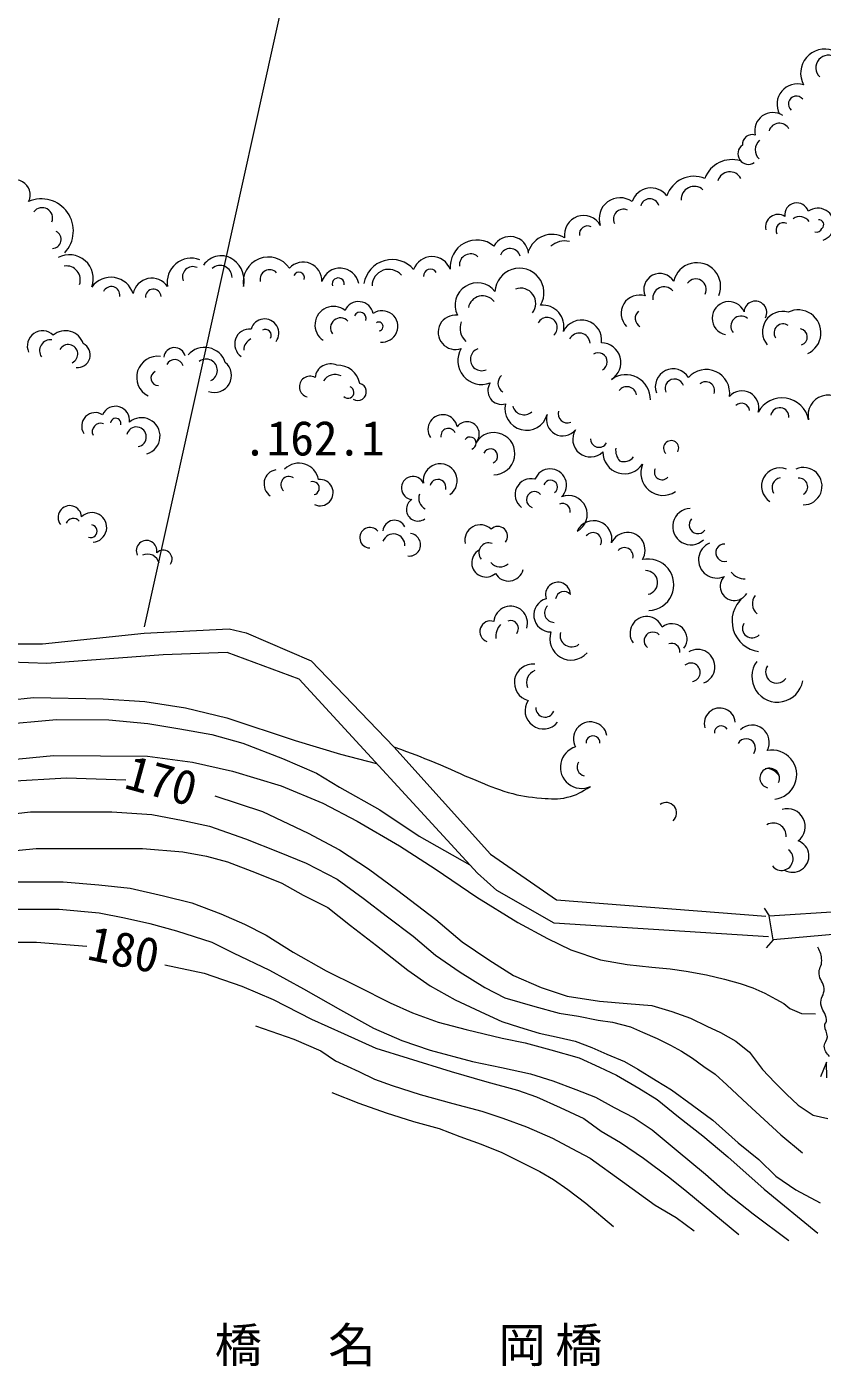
# Model space of a CAD drawing. Units: millimetres, scale not verified. Extents: x 40000 to 680000, y 20000 to 380000.
# Drawn here: x 208035 to 250080, y 249685 to 320474 of the extents above; entities that cross this region are included whole.
import ezdxf
from ezdxf.enums import TextEntityAlignment as Align

# ---------------------------------------------------------------- set-up
doc = ezdxf.new("R2010")
doc.units = ezdxf.units.MM
doc.header["$LTSCALE"] = 1000
for name, color, linetype, lineweight in [('M-BGD', 7, 'Continuous', 13), ('M-STR-HTXT', 7, 'Continuous', 13), ('M-STR-STR1', 1, 'Continuous', 13)]:
    doc.layers.add(name, color=color, linetype=linetype, lineweight=lineweight)
doc.styles.add('ＭＳ ゴシック', font='')
doc.styles.get('ＭＳ ゴシック').set_extended_font_data('MS Gothic')

msp = doc.modelspace()

# ---------------------------------------------------------------- linework, layer by layer
at = {"layer": 'M-BGD'}
for points in [[(199769, 288227), (206200, 287855), (208863, 287855), (214239, 288433), (218735, 288659)], [(218735, 288659), (219626, 288450), (223067, 286967), (227438, 282421), (232538, 276743), (236029, 274332), (247107, 273478)], [(218635, 287403), (215243, 287277), (209089, 286825), (206175, 286925), (199694, 287197)], [(247233, 272373), (235904, 273101), (232889, 274834), (231859, 275739), (222439, 285988), (218635, 287403)], [(207076, 284891), (208387, 285018), (212081, 284959), (214283, 284811), (216426, 284486), (218612, 283954)], [(206470, 283575), (209613, 283865), (212377, 283850), (214431, 283644), (216130, 283378), (217815, 283067), (219455, 282609)], [(218612, 283954), (222224, 282754), (224610, 282025), (226522, 281546)], [(219455, 282609), (221546, 281799), (223354, 281021), (224560, 280292), (226695, 279086), (228780, 277705), (231454, 276180)], [(207085, 281734), (209451, 281959), (214416, 281929), (216795, 281604), (218908, 281131)], [(218908, 281131), (221475, 280350), (223686, 279446), (225494, 278491), (227730, 277185), (229614, 275979), (231825, 274472), (233985, 273140), (235568, 272286), (236799, 271683), (238356, 271156)], [(190496, 280002), (193473, 279552), (195131, 279476), (197919, 279577), (201436, 279878), (204476, 280381), (207113, 280607), (210128, 280783), (213268, 280682)], [(217983, 279822), (220496, 278993), (222907, 277863), (224565, 276984), (226097, 275979), (227655, 274823), (229664, 273291), (231046, 272110), (232453, 271156), (233759, 270327), (235216, 269699), (236598, 269247), (238306, 268970)], [(202778, 278151), (205121, 278634), (208224, 278989), (212524, 278989), (214638, 278841), (216293, 278531), (217696, 278220)], [(217696, 278220), (219591, 277562), (221375, 276858), (222807, 276280), (224439, 275426), (225821, 274421), (227102, 273442), (228459, 272412), (229639, 271407), (230946, 270503), (232252, 269699), (233307, 269146), (234889, 268694), (236171, 268342)], [(204004, 276599), (208523, 277040), (214150, 277040), (216285, 276864), (217542, 276638), (218647, 276337), (220154, 275759), (221511, 275206), (222641, 274578), (223947, 273925), (225153, 272971)], [(202940, 275122), (206514, 275282), (209955, 275282), (211839, 275131), (213497, 274955), (215256, 274553), (216763, 274176), (218295, 273599), (219551, 273046), (220682, 272468), (222113, 271564)], [(200878, 273418), (204587, 273773), (206212, 273832), (209744, 273832), (211857, 273640), (213202, 273374), (214546, 273079), (215950, 272694), (217812, 272089), (218950, 271527), (220871, 270611), (222659, 269621)], [(225153, 272971), (226521, 271922), (228176, 270622), (229358, 269795), (230673, 269056), (232269, 268302)], [(205414, 272103), (208547, 272089), (211207, 271882)], [(222113, 271564), (223861, 270578), (225501, 269765), (227245, 268893), (228427, 268361), (229772, 267874), (231264, 267475), (233156, 267031)], [(238356, 271156), (239775, 270915), (241075, 270767), (242036, 270693), (242893, 270560), (243957, 270368), (244917, 270132), (245745, 269910), (246410, 269688), (247045, 269407), (247621, 269082), (248050, 268861), (248375, 268595), (248981, 268329), (249719, 268314)], [(215332, 270897), (217415, 270454), (219396, 269774), (221051, 269065), (223090, 268030), (224819, 267247), (226488, 266494), (228188, 265962), (230463, 265267), (232355, 264706)], [(222659, 269621), (224612, 268518), (226355, 267557), (227863, 266892), (229355, 266390), (231601, 265784)], [(232269, 268302), (233144, 267907), (234075, 267597), (235110, 267286), (236174, 267050), (237016, 266858), (237902, 266533), (238700, 266178), (239631, 265794), (240326, 265380), (241301, 264789), (242114, 264287), (243222, 263474), (244301, 262691), (245631, 261494), (246724, 260607), (247636, 259724), (248685, 259015), (249971, 258321)], [(236171, 268342), (237190, 268182), (238240, 267976), (238993, 267872), (239954, 267621), (240574, 267340), (241357, 267000), (242067, 266660), (242643, 266335), (243219, 265966), (243825, 265523), (244416, 265124), (245037, 264562), (246130, 263543), (247889, 261917), (249041, 260957)], [(238306, 268970), (239776, 268847), (241077, 268744), (242126, 268434), (243116, 268079), (243973, 267665), (244697, 267325), (245510, 266867), (246234, 266276), (246928, 265375), (247578, 264680), (248199, 264060), (248805, 263483), (249603, 262952), (250371, 262774)], [(220132, 267666), (222142, 266963), (223574, 266360), (224352, 265832), (225583, 265255), (226412, 264853), (227342, 264526), (228824, 264049), (230557, 263572), (232089, 263170), (233195, 262793), (234451, 262341), (235832, 261738), (236837, 261185), (237817, 260683), (239525, 259452), (241258, 258196), (242364, 257543), (243318, 256839)], [(233156, 267031), (234385, 266773), (235730, 266404), (237237, 265975), (238316, 265488), (239202, 265074), (240384, 264380), (241360, 263774), (242483, 262872), (243768, 261868), (245083, 260759), (247019, 259045), (249846, 256709)], [(231601, 265784), (233130, 265475), (234667, 265136), (235834, 264766), (237061, 264308), (238095, 263909), (239085, 263362), (240149, 262816), (241095, 262180), (242366, 261116), (243910, 259828), (245092, 258794), (246437, 257730), (248313, 256326)], [(250328, 264921), (250314, 265758), (249983, 264984)], [(224153, 264154), (225586, 263592), (227034, 263075), (228468, 262617), (229827, 262248), (230920, 261834), (232058, 261420), (233137, 260977), (234201, 260445), (235147, 259972), (235885, 259558), (236639, 259026), (237585, 258302), (239048, 257076)], [(232355, 264706), (233970, 264276), (234974, 263921), (236230, 263359), (237472, 262783), (238403, 262103), (239422, 261512), (240634, 260685), (242023, 259636), (242924, 258912), (245673, 256651)]]:
    msp.add_lwpolyline(points, dxfattribs=at)
for centre, radius, start, end in [((250219, 318019), 1281, 70.60568, 208.4223), ((250407, 318307), 666, 51.51461, 226.5925), ((248772, 316377), 1082, 72.75897, 207.67673), ((248711, 316389), 421, 36.78043, 230.35538), ((247467, 314983), 957, 56.44379, 194.06892), ((247817, 314802), 576, 28.4492, 162.43146), ((246376, 314260), 516, 71.56505, 184.18492), ((247196, 313972), 661, 130.65082, 226.41158), ((246183, 313763), 561, 124.98802, 303.10385), ((245321, 311909), 1548, 73.51704, 159.00028), ((207429, 311595), 787, 333.51064, 149.26844), ((243308, 311056), 1518, 68.0137, 161.62738), ((245198, 312127), 677, 29.8473, 161.80538), ((241027, 310916), 1043, 36.39138, 162.27862), ((243314, 311344), 694, 48.18923, 182.93071), ((208801, 309685), 1696, 317.09336, 113.17503), ((208852, 310363), 550, 338.71398, 143.43317), ((239393, 310336), 1102, 54.4775, 198.98816), ((239560, 310316), 515, 64.47658, 207.60668), ((240966, 310889), 495, 16.83292, 166.18195), ((248736, 310528), 638, 17.71234, 186.47718), ((249851, 310020), 866, 288.58864, 125.86872), ((237466, 309483), 1013, 29.18042, 189.05904), ((247747, 309893), 666, 57.74589, 192.68929), ((248027, 309723), 392, 62.8785, 210.30378), ((248900, 309867), 577, 32.27653, 127.82222), ((249901, 310019), 260, 309.97846, 95.52349), ((209370, 309236), 479, 272.37385, 62.56854), ((233583, 308407), 982, 6.39027, 150.8122), ((235803, 308175), 1327, 60.0072, 161.37716), ((237672, 309519), 433, 62.31894, 189.18884), ((249791, 309923), 295, 251.72877, 339.55324), ((231828, 307793), 1414, 50.61236, 185.41818), ((233583, 308201), 553, 16.01544, 159.14554), ((236458, 308098), 1057, 75.80358, 132.95921), ((210282, 307156), 1270, 340.02929, 117.71322), ((216727, 306971), 1273, 69.43275, 190.27633), ((218306, 307250), 1121, 53.27264, 145.652), ((218140, 307043), 1386, 347.56395, 52.88577), ((220808, 306974), 1334, 33.7581, 189.92541), ((222645, 307050), 986, 358.32221, 137.56492), ((227342, 306660), 1508, 40.74343, 170.63656), ((229455, 307294), 1032, 20.75299, 160.12174), ((231492, 307887), 587, 48.13626, 186.3744), ((243456, 306752), 1256, 337.53522, 167.41365), ((210129, 307099), 737, 340.0968, 98.64183), ((212478, 305995), 1238, 17.83758, 144.06694), ((216814, 307245), 552, 65.82786, 201.83386), ((218254, 307226), 634, 0.56344, 130.91398), ((220871, 307133), 504, 43.42056, 192.82691), ((222420, 307211), 293, 342.82617, 155.72271), ((224591, 306707), 1010, 11.15474, 161.90881), ((227165, 306774), 882, 40.64666, 179.1442), ((229372, 307294), 370, 33.25057, 182.87038), ((234077, 306417), 1296, 329.51177, 176.87084), ((241500, 306590), 850, 30.80763, 203.84015), ((212502, 306295), 450, 351.29148, 156.03644), ((214642, 306182), 1004, 34.05771, 168.92025), ((214721, 306196), 415, 4.23178, 183.93945), ((224497, 306880), 320, 350.72111, 197.45012), ((231853, 305760), 1180, 38.05232, 206.60805), ((234137, 305857), 804, 321.54592, 109.96186), ((241723, 306128), 604, 40.8801, 187.80208), ((243400, 306599), 549, 332.70794, 143.5601), ((225577, 305160), 789, 11.79164, 155.77709), ((232130, 305483), 769, 38.39955, 168.67216), ((240415, 305332), 965, 71.361, 225.92483), ((245139, 305074), 879, 23.01073, 258.80155), ((246547, 305372), 601, 332.15224, 175.62092), ((224247, 304719), 979, 51.41945, 236.39855), ((225651, 305069), 321, 338.72536, 155.22365), ((226820, 304639), 829, 264.03429, 124.56627), ((230690, 304329), 910, 83.17342, 289.86618), ((235542, 304578), 536, 311.55268, 151.97967), ((235299, 304634), 1130, 346.9127, 95.31148), ((240686, 305067), 490, 129.87339, 240.83826), ((245787, 304649), 536, 50.99059, 219.00941), ((247997, 304357), 1075, 74.47419, 220.47603), ((248806, 304303), 1208, 294.86199, 115.60367), ((208871, 303602), 809, 45.59367, 203.79664), ((210076, 303420), 993, 18.06595, 130.04326), ((219819, 303706), 795, 85.09114, 235.60122), ((220606, 304285), 750, 324.41817, 163.47484), ((220647, 304165), 315, 330.58894, 119.41106), ((224620, 304557), 531, 43.56414, 216.25163), ((226635, 304637), 232, 276.1182, 121.93301), ((231852, 304542), 918, 158.41577, 228.99815), ((237357, 303918), 1062, 352.25739, 154.34412), ((248012, 304294), 480, 55.39777, 212.44038), ((248851, 304080), 442, 288.06575, 78.66717), ((209291, 303351), 582, 83.01439, 214.12648), ((210725, 303131), 665, 262.87615, 63.72536), ((220178, 303371), 676, 115.54208, 178.41018), ((237235, 303714), 572, 3.60067, 152.75635), ((238393, 302731), 1044, 301.42957, 89.08067), ((210228, 303179), 504, 295.10091, 150.6569), ((214949, 301954), 1106, 82.18281, 243.15542), ((215843, 302948), 572, 13.32848, 172.69709), ((217429, 302368), 1160, 18.70551, 138.34343), ((232074, 302825), 1255, 148.92633, 291.21867), ((232080, 302896), 597, 109.78204, 293.82078), ((238240, 302768), 479, 297.36324, 122.49979), ((215856, 302426), 461, 17.27981, 154.82982), ((217518, 302319), 591, 294.04625, 128.12876), ((217958, 302044), 899, 249.30718, 50.72954), ((224084, 301846), 815, 65.15159, 173.70332), ((224468, 301395), 1192, 11.16841, 92.02507), ((242197, 301458), 938, 30.60399, 200.90655), ((243943, 301114), 1247, 351.57532, 138.77557), ((214982, 301901), 388, 115.00346, 271.988), ((222999, 301453), 555, 60.40637, 255.41928), ((224334, 301361), 734, 64.66069, 147.23011), ((225530, 301182), 456, 237.27865, 76.32417), ((233136, 301249), 731, 146.23694, 286.27073), ((233469, 301632), 528, 129.42052, 238.46985), ((239696, 300784), 1301, 358.9542, 125.70165), ((242274, 301356), 503, 17.55719, 201.97715), ((243923, 301247), 468, 340.85815, 131.76172), ((225015, 301154), 313, 225.40814, 70.28727), ((239755, 300928), 525, 10.5871, 142.07028), ((245844, 300344), 888, 344.30026, 138.63483), ((247959, 299435), 1426, 10.91492, 152.02355), ((250382, 299951), 1052, 19.48491, 193.51115), ((212721, 299675), 743, 351.88601, 156.69672), ((234446, 300284), 1136, 166.59792, 344.78737), ((234324, 300587), 620, 194.75173, 310.92443), ((236610, 300022), 482, 162.99678, 291.14328), ((245817, 300156), 426, 4.93876, 134.71993), ((247841, 299858), 484, 355.85024, 170.11676), ((211651, 299367), 716, 57.25688, 212.74312), ((211937, 299078), 443, 70.8055, 205.06584), ((212737, 299511), 272, 344.29778, 173.69514), ((214102, 298836), 978, 287.00872, 131.27255), ((230018, 299198), 777, 10.59692, 214.06039), ((231302, 298947), 652, 318.05555, 142.89919), ((236366, 299720), 865, 162.13814, 320.72046), ((213830, 298802), 524, 279.26031, 165.28707), ((230318, 298855), 396, 23.74206, 189.65643), ((231467, 298469), 323, 286.87767, 143.10637), ((232724, 297915), 1112, 269.57554, 147.52724), ((237830, 298677), 937, 148.06985, 314.18402), ((232541, 297784), 383, 293.11348, 156.88652), ((238283, 298699), 450, 179.94717, 330.5657), ((240074, 298116), 914, 174.90136, 219.66163), ((242093, 298200), 401, 330.99596, 224.89098), ((222417, 296353), 1060, 10.42441, 135.17851), ((229887, 296482), 898, 305.24606, 188.35676), ((239631, 297999), 1148, 179.66336, 325.9045), ((239599, 298138), 647, 249.2711, 322.01339), ((241669, 296891), 1182, 156.86596, 303.7142), ((221331, 296312), 758, 100.31496, 235.00687), ((221893, 296276), 430, 54.83645, 229.41358), ((228445, 296102), 607, 24.29531, 265.2695), ((235700, 296247), 863, 314.26938, 158.824), ((241607, 296933), 399, 154.65729, 319.74365), ((247839, 296200), 966, 68.73149, 237.35085), ((247963, 296116), 536, 100.63102, 212.21956), ((249083, 296199), 989, 269.62935, 114.19308), ((248860, 296162), 454, 300.57447, 96.29543), ((223147, 296091), 351, 282.17308, 106.89583), ((223534, 295854), 695, 245.46771, 96.20759), ((229765, 296130), 426, 345.68273, 167.06328), ((234680, 295753), 834, 75.0606, 234.16359), ((234871, 295482), 425, 39.98308, 252.63679), ((235719, 296153), 362, 304.74195, 163.2033), ((228717, 294971), 617, 121.43578, 305.29695), ((229370, 295548), 616, 158.45187, 243.87065), ((236349, 294869), 411, 350.30549, 111.1157), ((236662, 294700), 997, 298.06343, 111.1837), ((210309, 294547), 621, 2.68614, 218.25842), ((210496, 294078), 410, 39.59615, 157.34614), ((211476, 294013), 784, 274.38119, 134.12664), ((243137, 294060), 963, 92.20948, 313.76796), ((211419, 293814), 338, 249.20594, 80.28382), ((226173, 293472), 537, 39.63483, 268.55215), ((227468, 293785), 607, 24.88417, 174.84745), ((232009, 293332), 823, 45.69355, 191.52737), ((232940, 293559), 508, 321.4674, 134.55818), ((238001, 293409), 963, 347.02826, 154.67546), ((243513, 294152), 464, 136.79614, 322.00127), ((214368, 292780), 546, 348.69358, 205.21233), ((227422, 293075), 598, 356.20775, 159.2627), ((228255, 293097), 595, 261.67244, 83.77755), ((232454, 292677), 522, 69.85416, 220.39519), ((237963, 293297), 448, 332.81111, 142.494), ((239789, 292815), 930, 327.36634, 156.03215), ((244501, 292301), 962, 112.68899, 295.08401), ((244911, 292678), 461, 87.15136, 285.52903), ((214413, 291972), 633, 13.56595, 114.62103), ((215242, 292341), 474, 325.15295, 135.62567), ((232308, 292149), 755, 118.32575, 311.66786), ((239632, 292495), 451, 346.31016, 139.0907), ((233061, 292585), 656, 220.06139, 310.66769), ((233499, 291970), 789, 209.17953, 346.52709), ((240876, 290986), 1362, 272.00253, 102.90607), ((240749, 291101), 634, 281.34417, 90.07702), ((245974, 292203), 899, 217.44554, 272.52068), ((236111, 290462), 658, 1.20673, 198.80923), ((245441, 290902), 750, 135.20538, 329.89347), ((235730, 289387), 896, 105.65587, 270.60433), ((236431, 290186), 445, 40.57951, 171.7989), ((246932, 289066), 1619, 131.0349, 262.35639), ((247101, 289988), 710, 141.97202, 229.74), ((233611, 288963), 890, 342.27249, 174.78844), ((235917, 289504), 510, 133.76865, 269.83417), ((232544, 288514), 560, 71.1054, 249.58695), ((233856, 288215), 1033, 138.94519, 184.18492), ((233604, 288678), 419, 321.28956, 111.02682), ((240797, 288428), 878, 20.96524, 215.86008), ((242132, 288124), 805, 322.78473, 129.76133), ((246371, 288683), 505, 149.03323, 317.22698), ((236805, 288130), 1125, 161.31313, 318.54971), ((236834, 288312), 612, 165.41982, 309.25836), ((241128, 288024), 463, 42.9662, 231.43899), ((242120, 287460), 430, 353.38252, 110.52339), ((243493, 286652), 913, 291.51121, 120.91155), ((234780, 285815), 973, 83.77151, 255.35354), ((243141, 286360), 489, 279.94018, 130.46207), ((247716, 286138), 1357, 144.12889, 350.04545), ((247676, 286375), 586, 145.37056, 323.83985), ((235152, 285814), 695, 112.56677, 202.1935), ((235343, 284337), 971, 146.44508, 320.40886), ((235432, 284486), 496, 178.74219, 337.48049), ((244666, 283649), 821, 5.32278, 195.91653), ((237827, 282843), 893, 11.06818, 208.89803), ((244743, 283161), 365, 30.88078, 182.12794), ((246375, 282658), 906, 330.93201, 132.75354), ((237963, 282635), 365, 356.44827, 183.55173), ((246062, 282352), 492, 324.75035, 150.30727), ((237353, 281339), 1116, 105.97621, 294.98451), ((247434, 280948), 1298, 275.96983, 101.86002), ((237622, 281358), 494, 149.53596, 255.42291), ((247303, 280768), 521, 333.48359, 257.63634), ((247137, 280510), 757, 25.55474, 95.3677), ((241836, 278926), 548, 311.41229, 125.90732), ((248231, 278199), 953, 307.98703, 106.31234), ((247493, 277709), 685, 356.0671, 119.92213), ((247931, 276498), 609, 217.87498, 52.12502), ((248524, 276646), 854, 239.52785, 69.91671)]:
    msp.add_arc(centre, radius, start, end, dxfattribs=at)
for points, knots in [([(227438, 282421), (228484, 282035), (228762, 281931), (229600, 281590), (230458, 281241), (230919, 280997), (231778, 280651), (232439, 280385), (232801, 280207), (233486, 280010), (234153, 279819), (234545, 279760), (235237, 279711), (235770, 279674), (236085, 279628), (236604, 279754), (237116, 279878), (237331, 280013), (237825, 280327)], [0, 0, 0, 0, 1, 1, 1, 2, 2, 2, 3, 3, 3, 4, 4, 4, 5, 5, 5, 6, 6, 6, 6]), ([(250473, 266053), (250314, 266233), (250194, 266356), (250186, 266595), (250179, 266803), (250358, 266892), (250354, 267100), (250350, 267333), (250220, 267446), (250211, 267679), (250206, 267811), (250321, 267871), (250311, 268003), (250284, 268339), (250056, 268479), (250011, 268813), (249968, 269141), (250197, 269312), (250180, 269642), (250163, 269963), (249933, 270100), (249912, 270421), (249893, 270701), (250064, 270844), (250055, 271125), (250046, 271413), (249984, 271548), (249856, 271835)], [0, 0, 0, 0, 1, 1, 1, 2, 2, 2, 3, 3, 3, 4, 4, 4, 5, 5, 5, 6, 6, 6, 7, 7, 7, 8, 8, 8, 9, 9, 9, 9])]:
    msp.add_open_spline(points, degree=3, knots=knots, dxfattribs=at)
at = {"layer": 'M-STR-HTXT'}
msp.add_line((221920, 323428), (214233, 288763), dxfattribs=at)
at = {"layer": 'M-STR-STR1'}
for p, q in [((247012, 273898), (247278, 273484)), ((247484, 272214), (247115, 271800))]:
    msp.add_line(p, q, dxfattribs=at)
msp.add_lwpolyline([(247278, 273484), (251134, 273736), (251238, 272553), (247484, 272214)], close=True, dxfattribs=at)

# ---------------------------------------------------------------- texts
at = {"layer": 'M-BGD', "style": 'ＭＳ ゴシック'}
msp.add_text('.162.1', height=1833, dxfattribs=at).set_placement((219473, 297267), align=Align.BOTTOM_LEFT)
for s, rotation, p in [('170', 344.589, (214769, 279229)), ('180', 348.387, (212874, 270279))]:
    msp.add_text(s, height=1833, rotation=rotation, dxfattribs=at).set_placement(p, align=Align.BOTTOM_CENTER)
at = {"layer": 'M-STR-HTXT', "insert": (217965, 249685), "char_height": 1833, "attachment_point": 7, "style": 'ＭＳ ゴシック'}
msp.add_mtext('\\T1.2;橋\u3000名\u3000\u3000岡橋', dxfattribs=at)

doc.saveas('drawing.dxf')
